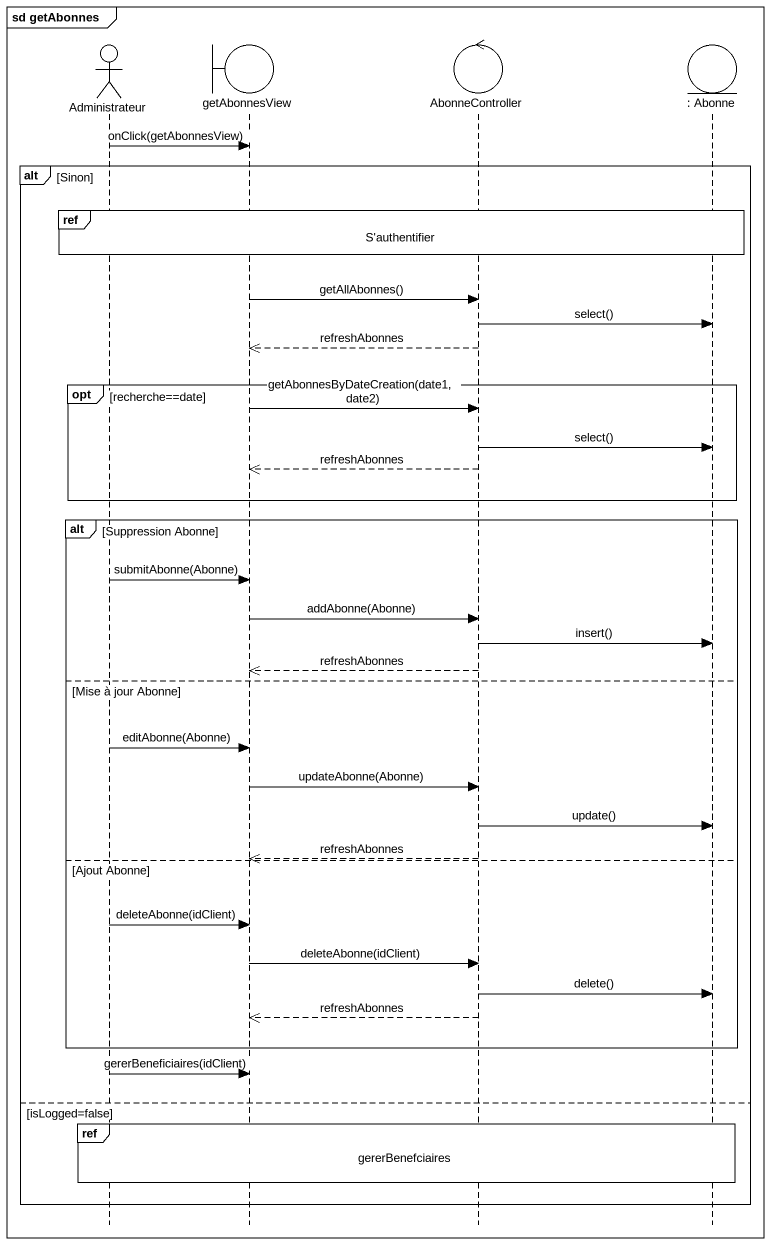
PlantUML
@startuml
mainframe sd getAbonnes
hide footbox
actor Administrateur
boundary getAbonnesView
control AbonneController
entity ": Abonne" as Abonne

Administrateur -> getAbonnesView : onClick(getAbonnesView)
alt Sinon
  ref over Administrateur, getAbonnesView, AbonneController, Abonne : S'authentifier
  getAbonnesView -> AbonneController : getAllAbonnes()
  AbonneController -> Abonne : select()
  AbonneController -->> getAbonnesView : refreshAbonnes
  opt recherche==date
    getAbonnesView -> AbonneController : getAbonnesByDateCreation(date1, date2)
    AbonneController -> Abonne : select()
    AbonneController -->> getAbonnesView : refreshAbonnes
  end
  alt Suppression Abonne
    Administrateur -> getAbonnesView : submitAbonne(Abonne)
    getAbonnesView -> AbonneController : addAbonne(Abonne)
    AbonneController -> Abonne : insert()
    AbonneController -->> getAbonnesView : refreshAbonnes
  else Mise à jour Abonne
    Administrateur -> getAbonnesView : editAbonne(Abonne)
    getAbonnesView -> AbonneController : updateAbonne(Abonne)
    AbonneController -> Abonne : update()
    AbonneController -->> getAbonnesView : refreshAbonnes
  else Ajout Abonne
    Administrateur -> getAbonnesView : deleteAbonne(idClient)
    getAbonnesView -> AbonneController : deleteAbonne(idClient)
    AbonneController -> Abonne : delete()
    AbonneController -->> getAbonnesView : refreshAbonnes
  end
  Administrateur -> getAbonnesView : gererBeneficiaires(idClient)
else isLogged=false
  ref over Administrateur, getAbonnesView, AbonneController, Abonne : gererBenefciaires
end
@enduml
